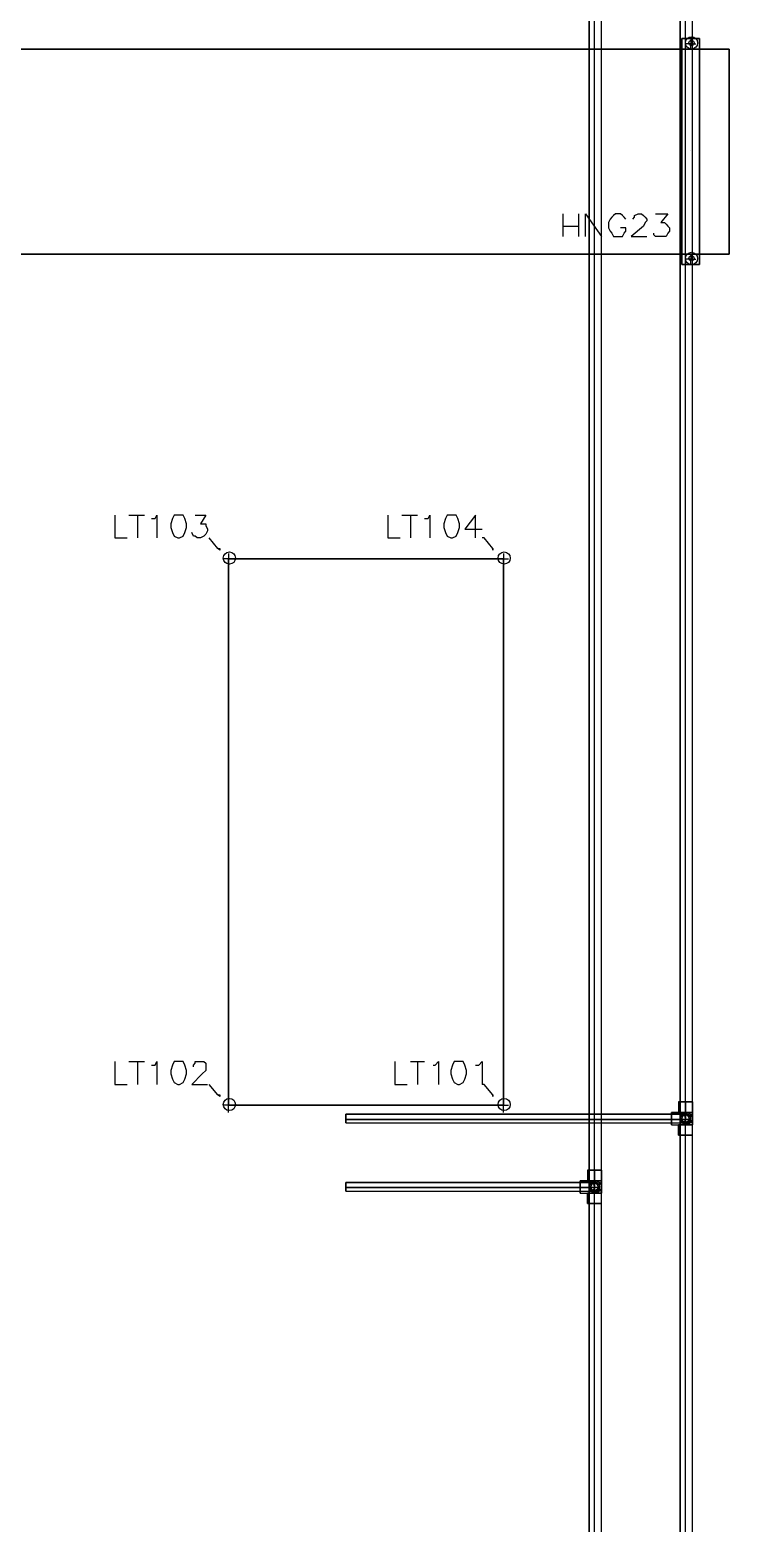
# Model space of a CAD drawing. Header units: metres. Extents: x 114 to 218, y 8 to 180.
# Drawn here: x 179.33 to 185.48, y 126.22 to 139.34 of the extents above; entities that cross this region are included whole.
import ezdxf

# ---------------------------------------------------------------- set-up
doc = ezdxf.new("R2010")
doc.units = ezdxf.units.M
doc.header["$MEASUREMENT"] = 0
for name, color, linetype in [('E-Hanger', 7, 'Continuous'), ('E-LIGHT', 7, 'Continuous'), ('E-LIGHT-CLRANCE', 7, 'Continuous'), ('E-TFP-HANGER', 7, 'Continuous'), ('E-TFP-LIGHT', 7, 'Continuous'), ('E-TRAY-STD', 7, 'Continuous'), ('PI-HWR-Fitting', 7, 'Continuous'), ('PI-HWR-Pipe', 7, 'Continuous'), ('PI-HWS-Fitting', 7, 'Continuous'), ('PI-HWS-Pipe', 7, 'Continuous')]:
    doc.layers.add(name, color=color, linetype=linetype)

msp = doc.modelspace()

# ---------------------------------------------------------------- linework, layer by layer
at = {"layer": 'E-Hanger', "color": 3, "true_color": 0x00ff00}
for points in [[(185.063, 139.261), (185.063, 137.277), (185.216, 137.277), (185.216, 139.261), (185.063, 139.261)], [(185.216, 137.277), (185.063, 137.277), (185.063, 139.261), (185.216, 139.261), (185.216, 137.277)], [(185.063, 139.261), (185.063, 139.261)], [(185.063, 139.261), (185.063, 139.261)], [(185.216, 139.261), (185.216, 139.261)], [(185.216, 139.261), (185.216, 139.261)], [(185.109, 139.215), (185.109, 139.215)], [(185.14, 139.246), (185.14, 139.246)], [(185.14, 139.184), (185.14, 139.184)], [(185.17, 139.215), (185.17, 139.215)], [(185.14, 138.277), (185.14, 138.277)], [(185.109, 137.323), (185.109, 137.323)], [(185.14, 137.354), (185.14, 137.354)], [(185.14, 137.307), (185.14, 137.307)], [(185.17, 137.323), (185.17, 137.323)], [(185.063, 137.277), (185.063, 137.277)], [(185.063, 137.277), (185.063, 137.277)], [(185.216, 137.277), (185.216, 137.277)]]:
    msp.add_lwpolyline(points, dxfattribs=at)
for centre in [(185.147, 139.223), (185.147, 139.223), (185.147, 139.223), (185.147, 139.223), (185.147, 137.331), (185.147, 137.331), (185.147, 137.331), (185.147, 137.331)]:
    msp.add_circle(centre, 0.0231, dxfattribs=at)
at = {"layer": 'E-LIGHT', "color": 5, "true_color": 0x0000ff}
for points in [[(183.494, 129.894), (181.079, 129.894), (181.079, 134.693), (183.494, 134.693), (181.079, 134.693), (181.079, 129.894), (183.494, 129.894)], [(181.079, 134.693), (181.079, 134.693)], [(181.079, 134.693), (181.079, 134.693)], [(183.494, 134.693), (183.494, 129.894), (183.494, 134.693)], [(183.494, 134.693), (183.494, 134.693)], [(183.494, 134.693), (183.494, 134.693)], [(181.079, 129.894), (181.079, 129.894)], [(181.079, 129.894), (181.079, 129.894)], [(183.494, 129.894), (183.494, 129.894)], [(183.494, 129.894), (183.494, 129.894)]]:
    msp.add_lwpolyline(points, dxfattribs=at)
at = {"layer": 'E-LIGHT-CLRANCE', "color": 150, "true_color": 0x007fff}
for points in [[(183.494, 129.894), (181.079, 129.894), (181.079, 134.693), (183.494, 134.693), (181.079, 134.693), (181.079, 129.894), (183.494, 129.894)], [(181.079, 134.693), (181.079, 134.693)], [(181.079, 134.693), (181.079, 134.693)], [(183.494, 134.693), (183.494, 129.894), (183.494, 134.693)], [(183.494, 134.693), (183.494, 134.693)], [(183.494, 134.693), (183.494, 134.693)], [(181.079, 129.894), (181.079, 129.894)], [(181.079, 129.894), (181.079, 129.894)], [(183.494, 129.894), (183.494, 129.894)], [(183.494, 129.894), (183.494, 129.894)]]:
    msp.add_lwpolyline(points, dxfattribs=at)
at = {"layer": 'E-TFP-HANGER', "color": 3, "true_color": 0x00ff00}
for points in [[(185.14, 139.261), (185.14, 139.215), (185.186, 139.215)], [(185.14, 139.169), (185.14, 139.215), (185.093, 139.215)], [(185.14, 139.215), (185.14, 139.215)], [(185.14, 139.215), (185.14, 139.215)], [(185.186, 139.215), (185.186, 139.215)], [(184.017, 137.723), (184.017, 137.523)], [(184.155, 137.723), (184.155, 137.523)], [(184.217, 137.523), (184.217, 137.723), (184.355, 137.523), (184.355, 137.723)], [(184.57, 137.677), (184.555, 137.692), (184.54, 137.707), (184.524, 137.723), (184.478, 137.723), (184.463, 137.707), (184.447, 137.692), (184.432, 137.677), (184.417, 137.646), (184.417, 137.6), (184.432, 137.569), (184.447, 137.554), (184.463, 137.523), (184.478, 137.523), (184.524, 137.523), (184.54, 137.523), (184.555, 137.554), (184.57, 137.569), (184.57, 137.6), (184.524, 137.6)], [(184.632, 137.677), (184.647, 137.692), (184.647, 137.707), (184.678, 137.723), (184.709, 137.723), (184.724, 137.707), (184.74, 137.692), (184.755, 137.677), (184.755, 137.661), (184.74, 137.646), (184.724, 137.615), (184.617, 137.523), (184.755, 137.523)], [(184.832, 137.723), (184.94, 137.723), (184.878, 137.646), (184.909, 137.646), (184.924, 137.631), (184.94, 137.615), (184.955, 137.6), (184.955, 137.569), (184.94, 137.554), (184.924, 137.523), (184.893, 137.523), (184.863, 137.523), (184.832, 137.523), (184.817, 137.538), (184.817, 137.554)], [(184.017, 137.615), (184.155, 137.615)], [(185.14, 137.277), (185.14, 137.323), (185.093, 137.323)], [(185.14, 137.369), (185.14, 137.323), (185.186, 137.323)], [(185.14, 137.323), (185.14, 137.323)], [(185.14, 137.323), (185.14, 137.323)], [(185.186, 137.323), (185.186, 137.323)]]:
    msp.add_lwpolyline(points, dxfattribs=at)
for centre in [(185.147, 139.223), (185.147, 137.331)]:
    msp.add_circle(centre, 0.0538, dxfattribs=at)
at = {"layer": 'E-TFP-LIGHT', "color": 5, "true_color": 0x0000ff}
for points in [[(180.079, 135.077), (180.079, 134.877), (180.187, 134.877)], [(180.202, 135.077), (180.34, 135.077)], [(180.279, 135.077), (180.279, 134.877)], [(180.402, 135.046), (180.433, 135.046), (180.448, 135.077), (180.448, 134.877)], [(180.633, 135.077), (180.602, 135.077), (180.587, 135.046), (180.571, 135), (180.571, 134.969), (180.587, 134.923), (180.602, 134.893), (180.633, 134.877), (180.648, 134.877), (180.679, 134.893), (180.694, 134.923), (180.71, 134.969), (180.71, 135), (180.694, 135.046), (180.679, 135.077), (180.648, 135.077), (180.633, 135.077)], [(180.786, 135.077), (180.879, 135.077), (180.833, 135), (180.848, 135), (180.879, 135), (180.879, 134.985), (180.894, 134.954), (180.894, 134.939), (180.879, 134.908), (180.863, 134.893), (180.833, 134.877), (180.802, 134.877), (180.786, 134.893), (180.771, 134.893), (180.756, 134.923)], [(182.479, 135.077), (182.479, 134.877), (182.586, 134.877)], [(182.602, 135.077), (182.74, 135.077)], [(182.678, 135.077), (182.678, 134.877)], [(182.801, 135.046), (182.832, 135.046), (182.848, 135.077), (182.848, 134.877)], [(183.032, 135.077), (183.001, 135.077), (182.986, 135.046), (182.971, 135), (182.971, 134.969), (182.986, 134.923), (183.001, 134.893), (183.032, 134.877), (183.048, 134.877), (183.078, 134.893), (183.094, 134.923), (183.109, 134.969), (183.109, 135), (183.094, 135.046), (183.078, 135.077), (183.048, 135.077), (183.032, 135.077)], [(183.248, 134.877), (183.248, 135.077), (183.155, 134.954), (183.309, 134.954)], [(180.986, 134.785), (180.91, 134.877)], [(183.401, 134.785), (183.324, 134.877), (183.309, 134.877)], [(181.002, 134.785), (181.002, 134.77), (180.986, 134.785), (181.002, 134.785), (181.002, 134.785)], [(181.079, 134.646), (181.079, 134.693), (181.033, 134.693)], [(181.079, 134.739), (181.079, 134.693), (181.14, 134.693)], [(181.079, 134.693), (181.079, 134.693)], [(181.079, 134.693), (181.079, 134.693)], [(181.14, 134.693), (181.14, 134.693)], [(183.401, 134.785), (183.401, 134.77), (183.401, 134.77), (183.401, 134.785), (183.401, 134.785)], [(183.494, 134.646), (183.494, 134.693), (183.448, 134.693)], [(183.494, 134.739), (183.494, 134.693), (183.54, 134.693)], [(183.494, 134.693), (183.494, 134.693)], [(183.494, 134.693), (183.494, 134.693)], [(183.54, 134.693), (183.54, 134.693)], [(180.079, 130.278), (180.079, 130.078), (180.187, 130.078)], [(180.202, 130.278), (180.34, 130.278)], [(180.279, 130.278), (180.279, 130.078)], [(180.402, 130.247), (180.433, 130.247), (180.448, 130.278), (180.448, 130.078)], [(180.633, 130.278), (180.602, 130.278), (180.587, 130.247), (180.571, 130.201), (180.571, 130.17), (180.587, 130.124), (180.602, 130.093), (180.633, 130.078), (180.648, 130.078), (180.679, 130.093), (180.694, 130.124), (180.71, 130.17), (180.71, 130.201), (180.694, 130.247), (180.679, 130.278), (180.648, 130.278), (180.633, 130.278)], [(180.771, 130.232), (180.771, 130.247), (180.786, 130.263), (180.786, 130.278), (180.802, 130.278), (180.848, 130.278), (180.863, 130.278), (180.879, 130.263), (180.879, 130.247), (180.879, 130.217), (180.879, 130.201), (180.848, 130.17), (180.756, 130.078), (180.894, 130.078)], [(182.54, 130.278), (182.54, 130.078), (182.648, 130.078)], [(182.678, 130.278), (182.801, 130.278)], [(182.74, 130.278), (182.74, 130.078)], [(182.878, 130.247), (182.894, 130.247), (182.925, 130.278), (182.925, 130.078)], [(183.094, 130.278), (183.063, 130.278), (183.048, 130.247), (183.032, 130.201), (183.032, 130.17), (183.048, 130.124), (183.063, 130.093), (183.094, 130.078), (183.109, 130.078), (183.14, 130.093), (183.155, 130.124), (183.171, 130.17), (183.171, 130.201), (183.155, 130.247), (183.14, 130.278), (183.109, 130.278), (183.094, 130.278)], [(183.248, 130.247), (183.278, 130.247), (183.309, 130.278), (183.309, 130.078)], [(180.986, 129.986), (180.91, 130.078)], [(181.002, 129.986), (181.002, 129.97), (180.986, 129.986), (181.002, 129.986), (181.002, 129.986)], [(183.401, 129.986), (183.324, 130.078), (183.309, 130.078)], [(183.401, 129.986), (183.401, 129.97), (183.401, 129.97), (183.401, 129.986), (183.401, 129.986)], [(181.079, 129.832), (181.079, 129.894), (181.033, 129.894)], [(181.079, 129.94), (181.079, 129.894), (181.14, 129.894)], [(181.079, 129.894), (181.079, 129.894)], [(181.079, 129.894), (181.079, 129.894)], [(181.14, 129.894), (181.14, 129.894)], [(183.494, 129.832), (183.494, 129.894), (183.448, 129.894)], [(183.494, 129.94), (183.494, 129.894), (183.54, 129.894)], [(183.494, 129.894), (183.494, 129.894)], [(183.494, 129.894), (183.494, 129.894)], [(183.54, 129.894), (183.54, 129.894)]]:
    msp.add_lwpolyline(points, dxfattribs=at)
for centre in [(181.086, 134.7), (183.501, 134.7), (181.086, 129.901), (183.501, 129.901)]:
    msp.add_circle(centre, 0.0538, dxfattribs=at)
at = {"layer": 'E-TRAY-STD', "color": 32, "true_color": 0xdd6e00}
for points in [[(126.489, 139.169), (185.478, 139.169), (185.478, 137.369), (126.489, 137.369), (126.489, 139.169)], [(185.478, 137.369), (185.478, 139.169), (126.489, 139.169), (126.489, 137.369), (185.478, 137.369)], [(185.478, 139.169), (185.478, 139.169)], [(185.478, 139.169), (185.478, 139.169)], [(185.478, 137.369), (185.478, 137.369)]]:
    msp.add_lwpolyline(points, dxfattribs=at)
at = {"layer": 'PI-HWR-Fitting', "color": 5, "true_color": 0x0000ff}
for points in [[(184.97, 129.832), (184.97, 129.817), (184.97, 129.77), (184.97, 129.74), (184.97, 129.724), (184.97, 129.74), (184.97, 129.77), (184.97, 129.817), (184.97, 129.801), (184.97, 129.77), (184.97, 129.74), (184.97, 129.77), (184.97, 129.801), (184.97, 129.817), (184.97, 129.832)], [(184.97, 129.832), (185.047, 129.832)], [(185.047, 129.832), (184.97, 129.832)], [(185.155, 129.924), (185.14, 129.924), (185.093, 129.924), (185.063, 129.924), (185.047, 129.924), (185.063, 129.924), (185.093, 129.924), (185.14, 129.924), (185.155, 129.924), (185.14, 129.924), (185.093, 129.924), (185.047, 129.924), (185.032, 129.924), (185.047, 129.924), (185.093, 129.924), (185.14, 129.924), (185.155, 129.924)], [(185.032, 129.924), (185.032, 129.832)], [(185.032, 129.924), (185.032, 129.832)], [(185.032, 129.832), (185.047, 129.832), (185.093, 129.832), (185.14, 129.832), (185.155, 129.832), (185.14, 129.832), (185.093, 129.832), (185.047, 129.832), (185.063, 129.832), (185.093, 129.832), (185.14, 129.832), (185.155, 129.832), (185.14, 129.832), (185.093, 129.832), (185.063, 129.832), (185.047, 129.832), (185.032, 129.832)], [(185.047, 129.924), (185.047, 129.832)], [(185.047, 129.924), (185.047, 129.832)], [(185.155, 129.832), (185.14, 129.832), (185.093, 129.832), (185.063, 129.832), (185.047, 129.832), (185.063, 129.832), (185.093, 129.832), (185.14, 129.832), (185.155, 129.832)], [(185.047, 129.832), (185.047, 129.724)], [(185.047, 129.832), (185.047, 129.724), (185.047, 129.632)], [(185.047, 129.724), (185.047, 129.74), (185.047, 129.77), (185.047, 129.817), (185.047, 129.832), (185.047, 129.817), (185.047, 129.77), (185.047, 129.74), (185.047, 129.724)], [(185.093, 129.924), (185.093, 129.832)], [(185.093, 129.924), (185.093, 129.832)], [(185.093, 129.924), (185.093, 129.832)], [(185.093, 129.924), (185.093, 129.832)], [(185.093, 129.924), (185.093, 129.924)], [(185.093, 129.832), (185.093, 129.817)], [(185.093, 129.832), (185.093, 129.724)], [(185.093, 129.832), (185.093, 129.832)], [(185.093, 129.832), (185.093, 129.832)], [(185.093, 129.832), (185.093, 129.832)], [(185.093, 129.832), (185.093, 129.832)], [(185.155, 129.924), (185.155, 129.832)], [(185.155, 129.924), (185.155, 129.832)], [(185.155, 129.832), (185.155, 129.924)], [(185.155, 129.832), (185.155, 129.924)], [(185.155, 129.832), (185.155, 129.724)], [(185.155, 129.724), (185.155, 129.832)], [(185.047, 129.817), (185.047, 129.801), (185.047, 129.77), (185.047, 129.74), (185.047, 129.77), (185.047, 129.801), (185.047, 129.817), (184.97, 129.817)], [(185.047, 129.817), (184.97, 129.817)], [(184.97, 129.77), (185.047, 129.77)], [(184.97, 129.77), (185.047, 129.77)], [(184.97, 129.77), (185.047, 129.77)], [(184.97, 129.77), (185.047, 129.77)], [(184.97, 129.77), (184.97, 129.77)], [(184.97, 129.77), (184.97, 129.77)], [(184.97, 129.74), (185.047, 129.74)], [(184.97, 129.74), (185.047, 129.74)], [(184.97, 129.724), (185.047, 129.724)], [(184.97, 129.724), (185.047, 129.724)], [(185.155, 129.724), (185.14, 129.724), (185.093, 129.724), (185.063, 129.724), (185.047, 129.724), (185.063, 129.724), (185.093, 129.724), (185.14, 129.724), (185.155, 129.724), (185.14, 129.724), (185.093, 129.724), (185.063, 129.724), (185.047, 129.724), (185.063, 129.724), (185.093, 129.724), (185.14, 129.724), (185.155, 129.724), (185.14, 129.724), (185.093, 129.724), (185.047, 129.724), (185.032, 129.724), (185.047, 129.724), (185.093, 129.724), (185.14, 129.724), (185.155, 129.724)], [(185.032, 129.632), (185.032, 129.724)], [(185.032, 129.724), (185.032, 129.632)], [(185.047, 129.77), (185.063, 129.755), (185.063, 129.74), (185.078, 129.74), (185.093, 129.74), (185.109, 129.74), (185.124, 129.74), (185.14, 129.755), (185.14, 129.77), (185.14, 129.786), (185.14, 129.801), (185.124, 129.801), (185.109, 129.817), (185.093, 129.817), (185.078, 129.817), (185.063, 129.801), (185.047, 129.786), (185.047, 129.77)], [(185.047, 129.817), (185.047, 129.801), (185.047, 129.77), (185.047, 129.74), (185.047, 129.77), (185.047, 129.801), (185.047, 129.817)], [(185.047, 129.74), (185.047, 129.77), (185.047, 129.801), (185.047, 129.817), (185.047, 129.801), (185.047, 129.77), (185.047, 129.74)], [(185.047, 129.817), (185.047, 129.817)], [(185.047, 129.74), (185.047, 129.77), (185.047, 129.801), (185.047, 129.817), (185.047, 129.801), (185.047, 129.77), (185.047, 129.74)], [(185.093, 129.817), (185.078, 129.817), (185.047, 129.817)], [(185.047, 129.817), (185.047, 129.817)], [(185.093, 129.817), (185.078, 129.817), (185.047, 129.817)], [(185.047, 129.77), (185.047, 129.77)], [(185.047, 129.77), (185.047, 129.77)], [(185.047, 129.77), (185.047, 129.77)], [(185.047, 129.77), (185.047, 129.77)], [(185.047, 129.77), (185.047, 129.77)], [(185.047, 129.77), (185.047, 129.77)], [(185.047, 129.77), (185.047, 129.77)], [(185.047, 129.77), (185.047, 129.77)], [(185.047, 129.77), (185.047, 129.77)], [(185.14, 129.77), (185.109, 129.77), (185.047, 129.77)], [(185.047, 129.77), (185.047, 129.77)], [(185.047, 129.77), (185.047, 129.77)], [(185.047, 129.77), (185.047, 129.77)], [(185.047, 129.77), (185.047, 129.77)], [(185.047, 129.77), (185.047, 129.77)], [(185.047, 129.74), (185.047, 129.74)], [(185.093, 129.74), (185.078, 129.74), (185.047, 129.74)], [(185.047, 129.74), (185.047, 129.74)], [(185.047, 129.74), (185.078, 129.74), (185.093, 129.74)], [(185.047, 129.632), (185.047, 129.724)], [(185.093, 129.817), (185.093, 129.817)], [(185.093, 129.817), (185.093, 129.817)], [(185.093, 129.817), (185.093, 129.817)], [(185.093, 129.817), (185.093, 129.817)], [(185.093, 129.817), (185.093, 129.817)], [(185.093, 129.74), (185.093, 129.724)], [(185.093, 129.74), (185.093, 129.74)], [(185.093, 129.74), (185.093, 129.74)], [(185.093, 129.74), (185.093, 129.74)], [(185.093, 129.74), (185.093, 129.74)], [(185.093, 129.74), (185.093, 129.74)], [(185.093, 129.632), (185.093, 129.724)], [(185.093, 129.632), (185.093, 129.724)], [(185.093, 129.632), (185.093, 129.724)], [(185.093, 129.632), (185.093, 129.724)], [(185.093, 129.724), (185.093, 129.724)], [(185.093, 129.724), (185.093, 129.724)], [(185.093, 129.724), (185.093, 129.724)], [(185.093, 129.724), (185.093, 129.724)], [(185.093, 129.724), (185.093, 129.724)], [(185.14, 129.77), (185.14, 129.77)], [(185.14, 129.77), (185.14, 129.77)], [(185.14, 129.77), (185.14, 129.77)], [(185.14, 129.77), (185.14, 129.77)], [(185.14, 129.77), (185.14, 129.77)], [(185.14, 129.77), (185.14, 129.77)], [(185.14, 129.77), (185.14, 129.77)], [(185.14, 129.77), (185.14, 129.77)], [(185.155, 129.632), (185.155, 129.724)], [(185.155, 129.632), (185.155, 129.724)], [(185.155, 129.724), (185.155, 129.724)], [(185.155, 129.632), (185.155, 129.724)], [(185.155, 129.632), (185.155, 129.724)], [(185.032, 129.632), (185.047, 129.632), (185.093, 129.632), (185.14, 129.632), (185.155, 129.632), (185.14, 129.632), (185.093, 129.632), (185.047, 129.632), (185.063, 129.632), (185.093, 129.632), (185.14, 129.632), (185.155, 129.632), (185.14, 129.632), (185.093, 129.632), (185.063, 129.632), (185.047, 129.632), (185.032, 129.632)], [(185.093, 129.632), (185.093, 129.632)]]:
    msp.add_lwpolyline(points, dxfattribs=at)
for centre, radius in [((185.101, 129.778), 0.0538), ((185.101, 129.778), 0.0538), ((185.101, 129.778), 0.0538), ((185.101, 129.778), 0.0538), ((185.086, 129.778), 0.0385), ((185.101, 129.778), 0.0385), ((185.101, 129.778), 0.0385), ((185.101, 129.778), 0.0385), ((185.101, 129.778), 0.0385), ((185.101, 129.778), 0.0385), ((185.101, 129.778), 0.0385), ((185.101, 129.778), 0.0385), ((185.101, 129.778), 0.0385)]:
    msp.add_circle(centre, radius, dxfattribs=at)
for radius, start, end in [(0.0385, 90, 180), (0.0385, 270, 212.7101), (0.0385, 147.3305, 90.0406), (0.0385, 180, 270), (0.0384, 212.7814, 147.301)]:
    msp.add_arc((185.101, 129.778), radius, start, end, dxfattribs=at)
for points, start_tangent, end_tangent in [([(185.07, 129.817), (185.047, 129.778)], (-1, 0), (0, -1)), ([(185.047, 129.778), (185.07, 129.74)], (0, -1), (1, 0)), ([(185.093, 129.778), (185.07, 129.817)], (0, 1), (-1, 0)), ([(185.07, 129.74), (185.093, 129.778)], (1, 0), (0, 1))]:
    msp.add_spline(points, degree=3, dxfattribs=dict(at, start_tangent=start_tangent, end_tangent=end_tangent))
at = {"layer": 'PI-HWR-Pipe', "color": 5, "true_color": 0x0000ff}
for points in [[(185.093, 106.359), (185.093, 108.621), (185.093, 140.599), (126.489, 140.599)], [(185.047, 129.832), (185.047, 140.522)], [(185.047, 140.522), (185.047, 129.832)], [(185.093, 129.832), (185.093, 140.522)], [(185.093, 129.832), (185.093, 140.522)], [(185.155, 129.832), (185.155, 140.522)], [(185.155, 129.832), (185.155, 140.522)], [(185.047, 129.832), (185.063, 129.832), (185.093, 129.832), (185.14, 129.832), (185.155, 129.832), (185.14, 129.832), (185.093, 129.832), (185.063, 129.832), (185.047, 129.832)], [(185.155, 129.832), (185.155, 129.832)], [(182.109, 129.817), (182.109, 129.801), (182.109, 129.77), (182.109, 129.74), (182.109, 129.77), (182.109, 129.801), (182.109, 129.817), (185.047, 129.817)], [(185.047, 129.817), (182.109, 129.817)], [(185.093, 129.77), (182.109, 129.77)], [(182.109, 129.77), (185.047, 129.77)], [(182.109, 129.77), (182.109, 129.77), (185.047, 129.77)], [(182.109, 129.77), (182.109, 129.77)], [(182.109, 129.74), (185.047, 129.74)], [(182.109, 129.74), (185.047, 129.74)], [(183.571, 129.77), (183.571, 129.77)], [(185.047, 129.74), (185.047, 129.77), (185.047, 129.801), (185.047, 129.817), (185.047, 129.801), (185.047, 129.77), (185.047, 129.74)], [(185.047, 129.77), (185.047, 129.77)], [(185.155, 129.724), (185.14, 129.724), (185.093, 129.724), (185.063, 129.724), (185.047, 129.724), (185.063, 129.724), (185.093, 129.724), (185.14, 129.724), (185.155, 129.724)], [(185.047, 108.682), (185.047, 129.724)], [(185.047, 129.724), (185.047, 108.682)], [(185.093, 129.817), (185.093, 129.817)], [(185.093, 129.74), (185.093, 129.74)], [(185.093, 108.682), (185.093, 129.724)], [(185.093, 108.682), (185.093, 129.724)], [(185.14, 129.77), (185.14, 129.77)], [(185.14, 129.77), (185.14, 129.77)], [(185.155, 108.682), (185.155, 129.724)], [(185.155, 129.724), (185.155, 129.724)], [(185.155, 108.682), (185.155, 129.724)]]:
    msp.add_lwpolyline(points, dxfattribs=at)
msp.add_circle((185.101, 129.778), 0.0385, dxfattribs=at)
msp.add_circle((185.101, 129.778), 0.0385, dxfattribs=at)
at = {"layer": 'PI-HWS-Fitting', "color": 1, "true_color": 0xff0000}
for points in [[(184.355, 129.324), (184.34, 129.324), (184.294, 129.324), (184.263, 129.324), (184.247, 129.324), (184.263, 129.324), (184.294, 129.324), (184.34, 129.324), (184.355, 129.324), (184.34, 129.324), (184.294, 129.324), (184.247, 129.324), (184.232, 129.324), (184.247, 129.324), (184.294, 129.324), (184.34, 129.324), (184.355, 129.324)], [(184.232, 129.324), (184.232, 129.232)], [(184.232, 129.324), (184.232, 129.232)], [(184.247, 129.324), (184.247, 129.232)], [(184.247, 129.324), (184.247, 129.232)], [(184.294, 129.324), (184.294, 129.232)], [(184.294, 129.324), (184.294, 129.232)], [(184.294, 129.324), (184.294, 129.232)], [(184.294, 129.324), (184.294, 129.232)], [(184.294, 129.324), (184.294, 129.324)], [(184.355, 129.324), (184.355, 129.232)], [(184.355, 129.324), (184.355, 129.232)], [(184.355, 129.232), (184.355, 129.324)], [(184.355, 129.232), (184.355, 129.324)], [(184.17, 129.232), (184.17, 129.217), (184.17, 129.171), (184.17, 129.14), (184.17, 129.124), (184.17, 129.14), (184.17, 129.171), (184.17, 129.217), (184.17, 129.201), (184.17, 129.171), (184.17, 129.14), (184.17, 129.171), (184.17, 129.201), (184.17, 129.217), (184.17, 129.232)], [(184.17, 129.232), (184.247, 129.232)], [(184.247, 129.232), (184.17, 129.232)], [(184.247, 129.217), (184.247, 129.201), (184.247, 129.171), (184.247, 129.14), (184.247, 129.171), (184.247, 129.201), (184.247, 129.217), (184.17, 129.217)], [(184.247, 129.217), (184.17, 129.217)], [(184.17, 129.171), (184.247, 129.171)], [(184.17, 129.171), (184.247, 129.171)], [(184.17, 129.171), (184.247, 129.171)], [(184.17, 129.171), (184.247, 129.171)], [(184.17, 129.171), (184.17, 129.171)], [(184.17, 129.171), (184.17, 129.171)], [(184.232, 129.232), (184.247, 129.232), (184.294, 129.232), (184.34, 129.232), (184.355, 129.232), (184.34, 129.232), (184.294, 129.232), (184.247, 129.232), (184.263, 129.232), (184.294, 129.232), (184.34, 129.232), (184.355, 129.232), (184.34, 129.232), (184.294, 129.232), (184.263, 129.232), (184.247, 129.232), (184.232, 129.232)], [(184.355, 129.232), (184.34, 129.232), (184.294, 129.232), (184.263, 129.232), (184.247, 129.232), (184.263, 129.232), (184.294, 129.232), (184.34, 129.232), (184.355, 129.232)], [(184.247, 129.232), (184.247, 129.124)], [(184.247, 129.232), (184.247, 129.124), (184.247, 129.032)], [(184.247, 129.124), (184.247, 129.14), (184.247, 129.171), (184.247, 129.217), (184.247, 129.232), (184.247, 129.217), (184.247, 129.171), (184.247, 129.14), (184.247, 129.124)], [(184.247, 129.171), (184.263, 129.155), (184.263, 129.14), (184.278, 129.14), (184.294, 129.14), (184.309, 129.14), (184.324, 129.14), (184.34, 129.155), (184.34, 129.171), (184.34, 129.186), (184.34, 129.201), (184.324, 129.201), (184.309, 129.217), (184.294, 129.217), (184.278, 129.217), (184.263, 129.201), (184.247, 129.186), (184.247, 129.171)], [(184.247, 129.217), (184.247, 129.201), (184.247, 129.171), (184.247, 129.14), (184.247, 129.171), (184.247, 129.201), (184.247, 129.217)], [(184.247, 129.14), (184.247, 129.171), (184.247, 129.201), (184.247, 129.217), (184.247, 129.201), (184.247, 129.171), (184.247, 129.14)], [(184.247, 129.217), (184.247, 129.217)], [(184.247, 129.14), (184.247, 129.171), (184.247, 129.201), (184.247, 129.217), (184.247, 129.201), (184.247, 129.171), (184.247, 129.14)], [(184.294, 129.217), (184.278, 129.217), (184.247, 129.217)], [(184.247, 129.217), (184.247, 129.217)], [(184.294, 129.217), (184.278, 129.217), (184.247, 129.217)], [(184.247, 129.171), (184.247, 129.171)], [(184.247, 129.171), (184.247, 129.171)], [(184.247, 129.171), (184.247, 129.171)], [(184.247, 129.171), (184.247, 129.171)], [(184.247, 129.171), (184.247, 129.171)], [(184.247, 129.171), (184.247, 129.171)], [(184.247, 129.171), (184.247, 129.171)], [(184.247, 129.171), (184.247, 129.171)], [(184.247, 129.171), (184.247, 129.171)], [(184.34, 129.171), (184.309, 129.171), (184.247, 129.171)], [(184.247, 129.171), (184.247, 129.171)], [(184.247, 129.171), (184.247, 129.171)], [(184.247, 129.171), (184.247, 129.171)], [(184.247, 129.171), (184.247, 129.171)], [(184.247, 129.171), (184.247, 129.171)], [(184.294, 129.232), (184.294, 129.217)], [(184.294, 129.232), (184.294, 129.124)], [(184.294, 129.232), (184.294, 129.232)], [(184.294, 129.232), (184.294, 129.232)], [(184.294, 129.232), (184.294, 129.232)], [(184.294, 129.232), (184.294, 129.232)], [(184.294, 129.217), (184.294, 129.217)], [(184.294, 129.217), (184.294, 129.217)], [(184.294, 129.217), (184.294, 129.217)], [(184.294, 129.217), (184.294, 129.217)], [(184.294, 129.217), (184.294, 129.217)], [(184.34, 129.171), (184.34, 129.171)], [(184.34, 129.171), (184.34, 129.171)], [(184.34, 129.171), (184.34, 129.171)], [(184.34, 129.171), (184.34, 129.171)], [(184.34, 129.171), (184.34, 129.171)], [(184.34, 129.171), (184.34, 129.171)], [(184.34, 129.171), (184.34, 129.171)], [(184.34, 129.171), (184.34, 129.171)], [(184.355, 129.232), (184.355, 129.124)], [(184.355, 129.124), (184.355, 129.232)], [(184.17, 129.14), (184.247, 129.14)], [(184.17, 129.14), (184.247, 129.14)], [(184.17, 129.124), (184.247, 129.124)], [(184.17, 129.124), (184.247, 129.124)], [(184.355, 129.124), (184.34, 129.124), (184.294, 129.124), (184.263, 129.124), (184.247, 129.124), (184.263, 129.124), (184.294, 129.124), (184.34, 129.124), (184.355, 129.124), (184.34, 129.124), (184.294, 129.124), (184.263, 129.124), (184.247, 129.124), (184.263, 129.124), (184.294, 129.124), (184.34, 129.124), (184.355, 129.124), (184.34, 129.124), (184.294, 129.124), (184.247, 129.124), (184.232, 129.124), (184.247, 129.124), (184.294, 129.124), (184.34, 129.124), (184.355, 129.124)], [(184.232, 129.032), (184.232, 129.124)], [(184.232, 129.124), (184.232, 129.032)], [(184.232, 129.032), (184.247, 129.032), (184.294, 129.032), (184.34, 129.032), (184.355, 129.032), (184.34, 129.032), (184.294, 129.032), (184.247, 129.032), (184.263, 129.032), (184.294, 129.032), (184.34, 129.032), (184.355, 129.032), (184.34, 129.032), (184.294, 129.032), (184.263, 129.032), (184.247, 129.032), (184.232, 129.032)], [(184.247, 129.14), (184.247, 129.14)], [(184.294, 129.14), (184.278, 129.14), (184.247, 129.14)], [(184.247, 129.14), (184.247, 129.14)], [(184.247, 129.14), (184.278, 129.14), (184.294, 129.14)], [(184.247, 129.032), (184.247, 129.124)], [(184.294, 129.14), (184.294, 129.124)], [(184.294, 129.14), (184.294, 129.14)], [(184.294, 129.14), (184.294, 129.14)], [(184.294, 129.14), (184.294, 129.14)], [(184.294, 129.14), (184.294, 129.14)], [(184.294, 129.14), (184.294, 129.14)], [(184.294, 129.032), (184.294, 129.124)], [(184.294, 129.032), (184.294, 129.124)], [(184.294, 129.032), (184.294, 129.124)], [(184.294, 129.032), (184.294, 129.124)], [(184.294, 129.124), (184.294, 129.124)], [(184.294, 129.124), (184.294, 129.124)], [(184.294, 129.124), (184.294, 129.124)], [(184.294, 129.124), (184.294, 129.124)], [(184.294, 129.124), (184.294, 129.124)], [(184.294, 129.032), (184.294, 129.032)], [(184.355, 129.032), (184.355, 129.124)], [(184.355, 129.032), (184.355, 129.124)], [(184.355, 129.124), (184.355, 129.124)], [(184.355, 129.032), (184.355, 129.124)], [(184.355, 129.032), (184.355, 129.124)]]:
    msp.add_lwpolyline(points, dxfattribs=at)
for centre, radius in [((184.301, 129.178), 0.0538), ((184.301, 129.178), 0.0538), ((184.301, 129.178), 0.0538), ((184.301, 129.178), 0.0538), ((184.286, 129.178), 0.0385), ((184.301, 129.178), 0.0385), ((184.301, 129.178), 0.0385), ((184.301, 129.178), 0.0385), ((184.301, 129.178), 0.0385), ((184.301, 129.178), 0.0385), ((184.301, 129.178), 0.0385), ((184.301, 129.178), 0.0385), ((184.301, 129.178), 0.0385)]:
    msp.add_circle(centre, radius, dxfattribs=at)
for radius, start, end in [(0.0385, 90, 180), (0.0384, 270, 212.6994), (0.0384, 147.3036, 89.9582), (0.0385, 180, 270), (0.0384, 212.7537, 147.3012)]:
    msp.add_arc((184.301, 129.178), radius, start, end, dxfattribs=at)
for points, start_tangent, end_tangent in [([(184.27, 129.217), (184.247, 129.178)], (-1, 0), (0, -1)), ([(184.247, 129.178), (184.27, 129.14)], (0, -1), (1, 0)), ([(184.294, 129.178), (184.27, 129.217)], (0, 1), (-1, 0)), ([(184.27, 129.14), (184.294, 129.178)], (1, 0), (0, 1))]:
    msp.add_spline(points, degree=3, dxfattribs=dict(at, start_tangent=start_tangent, end_tangent=end_tangent))
at = {"layer": 'PI-HWS-Pipe', "color": 1, "true_color": 0xff0000}
for points in [[(184.294, 106.359), (184.294, 108.621), (184.294, 139.907), (126.489, 139.907)], [(184.247, 129.232), (184.247, 139.83)], [(184.247, 139.83), (184.247, 129.232)], [(184.294, 129.232), (184.294, 139.83)], [(184.294, 129.232), (184.294, 139.83)], [(184.355, 129.232), (184.355, 139.83)], [(184.355, 129.232), (184.355, 139.83)], [(182.109, 129.217), (182.109, 129.201), (182.109, 129.171), (182.109, 129.14), (182.109, 129.171), (182.109, 129.201), (182.109, 129.217), (184.247, 129.217)], [(184.247, 129.217), (182.109, 129.217)], [(184.294, 129.171), (182.109, 129.171)], [(182.109, 129.171), (184.247, 129.171)], [(182.109, 129.171), (182.109, 129.171), (184.247, 129.171)], [(182.109, 129.171), (182.109, 129.171)], [(183.171, 129.171), (183.171, 129.171)], [(184.247, 129.232), (184.263, 129.232), (184.294, 129.232), (184.34, 129.232), (184.355, 129.232), (184.34, 129.232), (184.294, 129.232), (184.263, 129.232), (184.247, 129.232)], [(184.247, 129.14), (184.247, 129.171), (184.247, 129.201), (184.247, 129.217), (184.247, 129.201), (184.247, 129.171), (184.247, 129.14)], [(184.247, 129.171), (184.247, 129.171)], [(184.294, 129.217), (184.294, 129.217)], [(184.34, 129.171), (184.34, 129.171)], [(184.34, 129.171), (184.34, 129.171)], [(184.355, 129.232), (184.355, 129.232)], [(182.109, 129.14), (184.247, 129.14)], [(182.109, 129.14), (184.247, 129.14)], [(184.355, 129.124), (184.34, 129.124), (184.294, 129.124), (184.263, 129.124), (184.247, 129.124), (184.263, 129.124), (184.294, 129.124), (184.34, 129.124), (184.355, 129.124)], [(184.247, 108.682), (184.247, 129.124)], [(184.247, 129.124), (184.247, 108.682)], [(184.294, 129.14), (184.294, 129.14)], [(184.294, 108.682), (184.294, 129.124)], [(184.294, 108.682), (184.294, 129.124)], [(184.355, 108.682), (184.355, 129.124)], [(184.355, 129.124), (184.355, 129.124)], [(184.355, 108.682), (184.355, 129.124)]]:
    msp.add_lwpolyline(points, dxfattribs=at)
msp.add_circle((184.301, 129.178), 0.0385, dxfattribs=at)
msp.add_circle((184.301, 129.178), 0.0385, dxfattribs=at)

doc.saveas('drawing.dxf')
